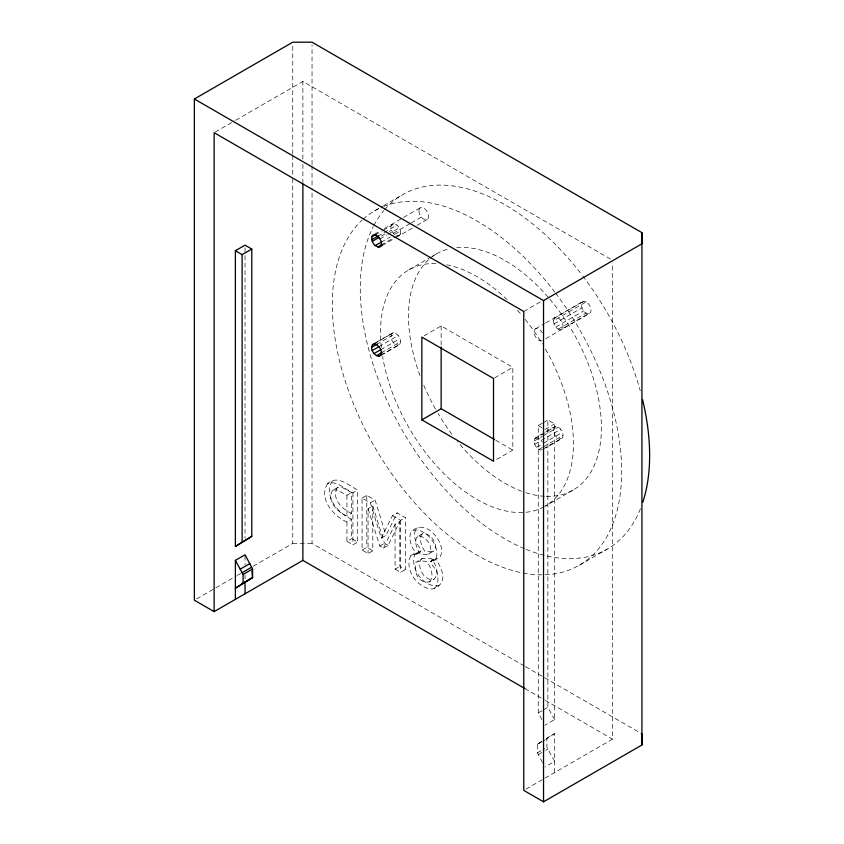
<?xml version="1.0" encoding="UTF-8"?>
<svg xmlns="http://www.w3.org/2000/svg" width="844" height="844" viewBox="0 0 844 844"><rect width="100%" height="100%" fill="white"/><g stroke="black" fill="none" stroke-linecap="round" stroke-linejoin="round"><path stroke-width="0.63" stroke-dasharray="4.22 3.17" d="M253.168 566.261L292.752 543.409L292.752 177.694M292.752 154.019L292.752 44.827M302.88 159.094L302.88 81.457L611.362 259.562M524.346 665.979L312.037 543.409L312.037 188.223M312.037 164.538L312.037 44.827M554.624 719.658L547.872 707.335L547.872 420.038L554.624 423.941L554.624 719.658L545.034 725.196M554.624 772.566L554.624 733.584L545.034 739.122M544.981 778.136L612.501 739.154L612.501 262.853M542.534 762.501L537.29 752.88L537.312 744.292L542.143 741.053M400.425 233.946C402.029 229.304 394.77 219.746 391.11 225.686C389.506 230.328 396.754 239.886 400.425 233.946L393.61 237.881M376.466 342.231L392.354 333.063C397.83 331.745 403.052 340.797 399.17 344.879L383.292 354.047M542.312 449.789C538.778 450.991 535.929 447.12 534.727 444.26C531.372 437.593 540.403 435.293 544.57 432.74M553.369 320.815L554.782 317.692L558.201 318.03A6.815 3.935 60 0 1 562.853 324.845A6.815 3.935 60 0 1 560.606 329.814C556.323 329.445 553.622 324.771 553.369 320.815L586.169 301.878A6.815 3.935 60 0 1 590.832 308.693A6.815 3.935 60 0 1 588.584 313.662L560.606 329.814M545.709 432.086C550.151 428.235 558.201 423.182 561.608 430.778C562.853 433.077 564.024 436.717 561.608 438.658L545.72 447.826M368.058 508.721L379.789 545.984L383.419 548.083L395.066 524.314L399.803 521.581L399.803 566.387L405.394 569.616L405.394 517.615L397.229 512.899L392.492 515.631L381.245 538.092L370.379 502.866L362.065 498.065L362.065 550.066L368.058 553.527L372.795 550.794L372.795 505.989L368.058 508.721L368.058 553.527M383.419 548.083L388.156 545.34L399.803 521.581M381.245 538.092L385.982 535.36L397.229 512.899M410.701 555.827C404.139 569.531 417.337 588.173 432.001 589.07C439.882 587.762 444.788 580.134 442.256 572.485C441.032 567.474 438.447 562.937 435.124 559.013C436.475 558.274 438.796 558.232 440.062 556.766C442.878 552.324 441.486 546.606 439.502 542.101A18.294 10.561 60 0 0 433.468 533.608C427.644 526.667 416.292 524.462 410.722 532.923C408.443 538.609 410.944 544.865 413.718 549.898C420.46 556.65 414.256 552.577 410.701 555.827C419.246 548.663 425.619 555.932 416.303 542.871C414.52 538.155 412.758 530.528 418.234 527.553M415.438 553.094C408.57 566.946 423.403 588.3 438.88 585.662M332.547 490.385C326.354 500.956 337.452 512.308 346.947 516.053L351.684 513.321L351.684 492.537L342.02 487.41L338.708 487.041L332.547 490.385L333.971 489.773L337.283 490.142L346.947 495.27L351.684 492.537M337.283 487.653C331.091 498.224 342.189 509.576 351.684 513.321M417.748 536.499L416.229 538.25C414.752 543.852 417.063 549.634 420.228 554.202L426.579 554.592L433.194 551.417A9.126 5.264 60 0 0 435.609 546.754C435.377 540.614 430.788 535.054 424.901 533.408L422.485 533.767L417.748 536.499L420.164 536.14C426.051 537.786 430.64 543.346 430.873 549.497A9.126 5.264 60 0 1 428.457 554.16M422.485 533.767L420.966 535.518C419.489 541.12 421.8 546.891 424.965 551.47L433.194 551.417M327.62 483.686C318.072 498.182 333.327 516.296 346.947 521.951L351.684 519.218L351.684 538.599L357.666 542.059L357.666 490.058C348.92 485.627 337.294 474.339 327.62 483.686C336.788 479.698 345.08 489.931 352.929 492.791L357.666 490.058M332.357 480.943C322.809 495.449 338.064 513.563 351.684 519.218M429.469 581.896C434.713 576.125 430.662 566.894 426.758 561.397L420.164 560.838L415.965 562.262C410.543 593.079 451.076 584.903 431.495 558.665L422.295 558.538L417.558 561.271M392.354 333.063C388.483 337.146 393.705 346.188 399.17 344.879M586.169 301.878C577.602 299.103 582.191 314.379 588.584 313.662M554.782 426.842C550.91 430.925 556.133 439.967 561.608 438.658M434.143 588.395C438.49 585.652 438.3 579.691 437.519 575.228C438.753 568.75 423.931 561.344 435.124 558.802M554.624 733.584L546.901 738.785L546.912 747.362L554.624 761.425L544.981 766.996M430.387 561.545L435.325 559.498C438.142 555.067 436.749 549.339 434.765 544.844A18.294 10.561 60 0 0 428.731 536.341C424.659 532.796 419.215 528.629 413.497 530.296M422.295 558.538L420.702 559.519C416.767 567.527 424.68 581.97 434.206 579.163M215.273 132.033L234.611 120.871M235.75 120.217L302.88 81.457M374.673 210.831L382.501 206.305M383.619 205.662L402.641 194.679M374.198 234.389L379.874 231.119M384.41 228.492L402.419 218.1M403.537 217.446L420.323 207.761M375.221 234.854L382.037 230.929M383.165 230.275L394.517 223.713M377.722 236.299L397.007 225.158M381.372 236.088L384.78 234.126M389.316 231.499L391.584 230.19M379.884 238.989L386.689 235.054M387.829 234.4L399.17 227.848M393.357 233.25L410.131 223.554M411.25 222.911L421.325 217.098M381.129 242.207L390.213 236.964M394.749 234.337L400.425 231.066M381.129 245.087L392.481 238.535M382.153 245.551L394.633 238.346M395.773 237.691L412.6 227.975M417.073 225.39L427.148 219.577M408.77 269.901L431.157 256.977M432.276 256.333L436.749 253.749M374.061 343.888L393.357 332.758M376.477 344.542L395.762 333.401M378.882 346.673L398.178 335.543M380.644 349.732L399.94 338.592M381.298 352.887L400.583 341.757M380.644 355.303L399.94 344.162M424.121 335.796L441.148 325.963L512.814 367.34L512.814 450.095L493.518 461.235M523.765 311.457L540.825 301.603M535.497 328.822L544.57 323.59M545.709 322.935L582.761 301.54M554.023 318.399L583.753 301.234M554.023 323.969L581.991 307.817M555.785 327.029L583.753 310.877M558.201 329.171L586.169 313.018M545.72 338.676L589.576 313.356M494.658 377.827L512.814 367.34M362.065 498.065L366.802 495.333L375.116 500.133L385.982 535.36M196.62 598.902L236.204 576.051M237.333 575.397L240.73 573.435M370.379 502.866L375.116 500.133M541.964 719.594L538.282 712.874L538.261 425.587L542.534 423.118M543.599 422.506L547.872 420.038M346.947 521.951L346.947 541.342L351.684 538.599M545.013 429.49L554.624 423.941M534.727 438.69L555.785 426.536M346.947 541.342L352.929 544.791L357.666 542.059M534.083 441.106L542.312 436.348M543.156 435.863L558.201 427.18M392.492 515.631L400.657 520.347L405.394 517.615M534.727 444.26L560.606 429.322M536.489 447.32L542.164 444.039M543.304 443.385L562.378 432.371M362.065 550.066L366.802 547.334L372.795 550.794M538.905 449.451L542.312 447.489M543.441 446.835L563.022 435.536M543.082 449.082L562.378 437.941M379.789 545.984L384.526 543.251L388.156 545.34M416.662 553.896L421.399 551.153M416.662 554.107L421.399 551.364M395.066 524.314L395.066 569.12L399.803 566.387M395.066 569.12L400.657 572.348L405.394 569.616M430.387 561.745L435.124 559.013M433.288 560.87L438.025 558.137M573.16 490.016L545.182 506.168A136.412 78.756 60 0 0 545.182 348.646M579.29 565.227L607.258 549.085M538.282 712.874L542.544 710.416M543.61 709.793L547.872 707.335M538.25 754.641L544.665 750.938M545.741 750.327L547.872 749.092M525.928 789.14L542.186 779.772M538.282 743.648L544.675 739.966M545.73 739.355L547.861 738.131M537.312 744.292L544.77 740.009M537.29 752.88L544.77 748.586M535.497 437.983L538.905 438.321L542.312 441.918M292.752 543.409L312.037 543.409M538.261 425.587L542.766 428.193M495.755 440.241L512.814 450.095M525.495 666.644L641.925 733.858M524.852 688.546L544.201 699.718M545.34 700.372L612.501 739.154M372.795 505.989L384.526 543.251M441.148 325.963L441.148 345.671M400.657 520.347L400.657 572.348M366.802 495.333L366.802 547.334M352.929 492.791L352.929 544.791M346.947 495.27L346.947 516.053M312.037 165.857L312.037 186.904M302.88 164.348L302.88 182.768M292.752 155.328L292.752 176.385M245.034 247.788L245.034 254.36M245.034 255.669L245.034 538.25M245.034 556.069L245.034 564.931M245.034 575.059L245.034 578.847M542.312 340.638A6.815 3.935 60 0 1 535.075 335.912A6.815 3.935 60 0 1 536.489 328.516L537.66 328.632A6.815 3.935 60 0 1 542.312 332.768M555.595 293.163A204.617 118.139 60 0 1 543.198 574.806M541.953 574.817A204.617 118.139 60 0 1 365.484 430.134A204.617 118.139 60 0 1 362.192 220.052M363.163 219.166A204.617 118.139 60 0 1 382.743 206.854M383.957 206.369A204.617 118.139 60 0 1 554.814 292.129M640.438 508.732A204.617 118.139 60 0 1 525.664 549.18M524.451 548.684A204.617 118.139 60 0 1 388.862 404.571A204.617 118.139 60 0 1 373.248 226.677M373.839 225.538A204.617 118.139 60 0 1 383.756 210.652M384.632 209.628A204.617 118.139 60 0 1 582.012 274.965M582.793 275.988A204.617 118.139 60 0 1 640.248 390.772M544.074 506.79A136.412 78.756 60 0 1 448.744 478.231A136.412 78.756 60 0 1 382.596 356.484M381.351 347.359A136.412 78.756 60 0 1 436.2 263.55M446.666 264.794A136.412 78.756 60 0 1 508.415 300.886M517.467 310.318A136.412 78.756 60 0 1 521.824 315.318M525.211 319.422A136.412 78.756 60 0 1 542.513 344.13M549.803 299.166A136.412 78.756 60 0 1 601.382 430.176A136.412 78.756 60 0 1 545.741 496.356M544.454 496.293A136.412 78.756 60 0 1 522.911 491.683M521.719 491.25A136.412 78.756 60 0 1 457.564 441.528M451.973 434.365A136.412 78.756 60 0 1 438.068 413.518M435.451 408.981A136.412 78.756 60 0 1 422.844 382.923M420.006 375.612A136.412 78.756 60 0 1 429.406 259.013M430.398 258.169A136.412 78.756 60 0 1 450.074 248.6M456.72 247.577A136.412 78.756 60 0 1 548.938 298.154M418.909 210.884A6.815 3.935 60 0 0 426.146 219.883A6.815 3.935 60 0 0 426.146 210.24A6.815 3.935 60 0 0 418.909 210.884"/><path stroke-width="1.27" d="M194.363 99.001L543.536 300.591L641.925 243.789L641.925 232.659L312.037 42.2L292.752 42.2L194.363 99.001L194.363 600.211L214.133 611.626L302.88 560.395L524.852 688.546M214.133 611.626L214.133 132.698L523.765 311.457L523.765 790.385L543.536 801.8L641.925 744.999L641.925 232.659M235.381 599.356L235.381 560.374L245.034 554.803L252.567 568.993L252.567 577.581L235.381 588.215L252.567 577.581L251.966 571.114M243.093 583.056L243.104 574.458L235.381 560.374M245.034 593.786L245.034 582.645M302.88 560.395L302.88 184.087M543.536 801.8L543.536 300.591M379.884 246.859C386.795 240.245 368.617 227.004 372.299 241.331A6.815 3.935 60 0 0 375.221 245.615L378.882 247.165L382.153 245.551M371.645 347.317C372.942 339.383 382.364 347.928 381.298 352.887C380 360.831 370.579 352.286 371.645 347.317L377.321 344.046M235.381 546.448L251.786 536.351L251.786 249.054L245.034 245.161L235.381 250.731L235.381 546.448L251.786 536.351M242.122 583.7L251.776 578.108M235.381 250.731L242.133 254.624L251.786 249.054M371.814 236.826L376.35 234.199M371.814 239.707L378.618 235.771M372.299 241.331L379.104 237.396M375.221 245.615L382.037 241.679M377.722 247.049L382.258 244.433M372.299 344.911L375.696 342.949M372.299 350.482L379.104 346.546M374.061 353.541L380.866 349.606M376.477 355.672L382.142 352.402M378.882 356.326L382.29 354.353M421.852 419.858L493.518 461.235L493.518 378.481L421.852 337.104L421.852 419.858L441.148 408.718L494.616 439.587M240.213 569.173L249.856 563.602M242.133 572.696L251.607 567.231M243.104 574.458L252.567 568.993M641.925 733.858L641.925 744.999M441.148 346.979L441.148 408.718M242.133 254.624L242.133 541.922M642.506 399.507A204.617 118.139 60 0 1 642.738 502.402"/></g></svg>
